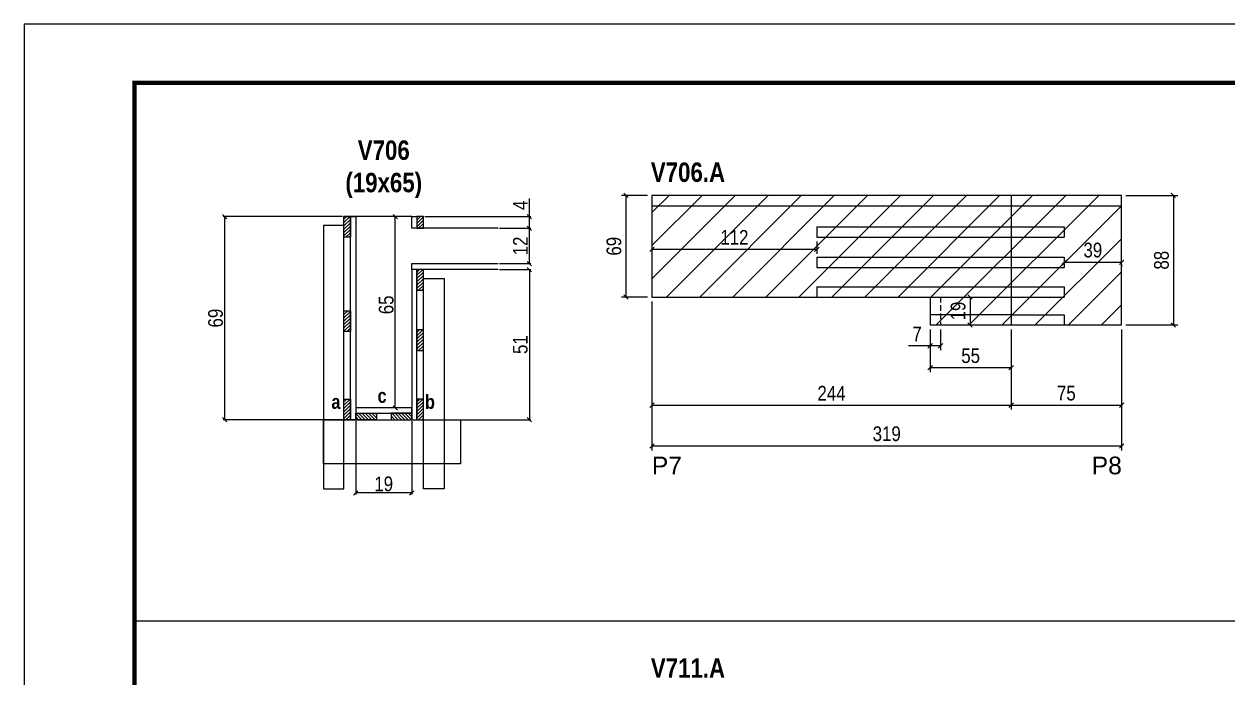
# Model space of a CAD drawing. Extents: x 3309 to 9563, y -2522 to 14608.
# Drawn here: x 8078 to 8896, y 13015 to 13459 of the extents above; entities that cross this region are included whole.
import ezdxf

# ---------------------------------------------------------------- set-up
doc = ezdxf.new("R2010")
doc.units = 0
doc.header["$PDMODE"] = 35
doc.header["$PDSIZE"] = -10
doc.linetypes.add('DASHED', pattern=[0.75, 0.5, -0.25])
doc.linetypes.add('HIDDEN', pattern=[0.375, 0.25, -0.125])
for name, color, linetype in [('5', 5, 'Continuous'), ('COTA', 241, 'Continuous'), ('detalhes', 4, 'Continuous'), ('NOMENCLATURA', 7, 'Continuous'), ('Painéis', 200, 'Continuous'), ('SARR_2.2x7', 40, 'Continuous'), ('SARR_3.5x7', 81, 'Continuous')]:
    doc.layers.add(name, color=color, linetype=linetype)
for name, color, linetype, lineweight in [('CONCRETO', 251, 'Continuous', 25), ('Folhas', 255, 'Continuous', 9), ('Hachura', 251, 'Continuous', 9), ('SARRAFO DE PRESSAO', 251, 'DASHED', 9)]:
    doc.layers.add(name, color=color, linetype=linetype, lineweight=lineweight)
doc.styles.add('COTA TECNICA', font='techl___.ttf', dxfattribs={"height": 10})
doc.styles.add('COTA TECNICA 2X', font='techl___.ttf', dxfattribs={"height": 10})
doc.styles.get("Standard").update_dxf_attribs({"font": 'arial.ttf'})
doc.styles.add('TECNICA', font='techb___.ttf', dxfattribs={"height": 10})
doc.dimstyles.new('PAINEL', dxfattribs={"dimtxt": 10, "dimasz": 3, "dimexe": 3, "dimexo": 3, "dimgap": 3, "dimtad": 1, "dimdec": 1, "dimzin": 12, "dimdsep": 46, "dimtxsty": 'COTA TECNICA', "dimblk1": 'OBLIQUE', "dimblk2": 'OBLIQUE', "dimsah": 1, "dimcen": 0.9, "dimclrd": 4, "dimclre": 4, "dimclrt": 240, "dimadec": 1, "dimazin": 3, "dimtfac": 1, "dimtdec": 1, "dimtmove": 0, "dimatfit": 3, "dimfxl": 1, "dimtolj": 1, "dimtzin": 12, "dimarcsym": 0})
doc.dimstyles.new('SECAO', dxfattribs={"dimscale": 0.333333, "dimtxt": 5, "dimasz": 9, "dimexe": 3, "dimexo": 3, "dimgap": 3, "dimtad": 1, "dimdec": 1, "dimlfac": 0.5, "dimzin": 12, "dimdsep": 46, "dimtxsty": 'COTA TECNICA 2X', "dimblk1": 'OBLIQUE', "dimblk2": 'OBLIQUE', "dimsah": 1, "dimcen": 0.9, "dimclrd": 4, "dimclre": 4, "dimclrt": 240, "dimadec": 1, "dimazin": 3, "dimtfac": 1, "dimtdec": 1, "dimtmove": 0, "dimatfit": 3, "dimfxl": 1, "dimtolj": 1, "dimtzin": 12, "dimarcsym": 0})
pattern_1 = [(135, (41538.6903, -110321.6276), (-1.122532015, -1.122532015), [])]
pattern_2 = [(45, (-115217.018, -20030.9966), (-1.122532015, 1.122532015), [])]

# ---------------------------------------------------------------- blocks, each defined once
blk = doc.blocks.new('9999999999')
at = {"layer": 'Folhas'}
blk.add_lwpolyline([(98138.98, 34190.21), (99623.98, 34190.21), (99623.98, 35240.21), (98138.98, 35240.21)], close=True, dxfattribs=at)
at = {"layer": 'Folhas', "color": 30, "const_width": 3}
blk.add_lwpolyline([(98213.98, 34230.21), (99583.98, 34230.21), (99583.98, 35200.21), (98213.98, 35200.21)], close=True, dxfattribs=at)
blk = doc.blocks.new('_Oblique')
at = {"color": 0, "linetype": 'ByBlock', "lineweight": -2}
blk.add_line((-0.5, -0.5), (0.5, 0.5), dxfattribs=at)
blk = doc.blocks.new('*D166')
at = {"layer": 'COTA', "color": 4, "lineweight": -2, "transparency": 16777216}
for p, q in [((8501.33, 13342.87), (8483.69, 13342.87)), ((8486.69, 13342.87), (8486.69, 13273.87)), ((8501.33, 13273.87), (8483.69, 13273.87))]:
    blk.add_line(p, q, dxfattribs=at)
at = {"layer": 'Defpoints', "color": 0, "transparency": 16777216}
for p in [(8504.33, 13342.87), (8486.69, 13273.87), (8504.33, 13273.87)]:
    blk.add_point(p, dxfattribs=at)
at = {"layer": 'COTA', "color": 4, "lineweight": -2, "transparency": 16777216, "xscale": 3, "yscale": 3, "zscale": 3}
for p, rotation in [((8486.69, 13342.87), 90), ((8486.69, 13273.87), 270)]:
    blk.add_blockref('_Oblique', p, dxfattribs=dict(at, rotation=rotation))
at = {"layer": 'COTA', "color": 240, "transparency": 16777216, "insert": (8478.56, 13308.37), "char_height": 10, "attachment_point": 5, "rotation": 90, "style": 'COTA TECNICA'}
blk.add_mtext('\\A1;69', dxfattribs=at)
blk = doc.blocks.new('*D167')
at = {"layer": 'COTA', "color": 4, "lineweight": -2, "transparency": 16777216}
for p, q in [((8504.33, 13306.32), (8616.33, 13306.32)), ((8504.33, 13305.37), (8504.33, 13303.32)), ((8616.33, 13311.56), (8616.33, 13303.32))]:
    blk.add_line(p, q, dxfattribs=at)
at = {"layer": 'Defpoints', "color": 0, "transparency": 16777216}
for p in [(8616.33, 13314.56), (8504.33, 13308.37), (8616.33, 13306.32)]:
    blk.add_point(p, dxfattribs=at)
at = {"layer": 'COTA', "color": 4, "lineweight": -2, "transparency": 16777216, "xscale": 3, "yscale": 3, "zscale": 3, "rotation": 180}
blk.add_blockref('_Oblique', (8504.33, 13306.32), dxfattribs=at)
at = {"layer": 'COTA', "color": 4, "lineweight": -2, "transparency": 16777216, "xscale": 3, "yscale": 3, "zscale": 3}
blk.add_blockref('_Oblique', (8616.33, 13306.32), dxfattribs=at)
at = {"layer": 'COTA', "color": 240, "transparency": 16777216, "insert": (8560.33, 13314.38), "char_height": 10, "attachment_point": 5, "style": 'COTA TECNICA'}
blk.add_mtext('\\A1;112', dxfattribs=at)
blk = doc.blocks.new('*D168')
at = {"layer": 'COTA', "color": 4, "lineweight": -2, "transparency": 16777216}
for p, q in [((8504.33, 13270.87), (8504.33, 13197.41)), ((8748.33, 13251.87), (8748.33, 13197.41)), ((8504.33, 13200.41), (8748.33, 13200.41))]:
    blk.add_line(p, q, dxfattribs=at)
at = {"layer": 'Defpoints', "color": 0, "transparency": 16777216}
for p in [(8504.33, 13273.87), (8748.33, 13254.87), (8748.33, 13200.41)]:
    blk.add_point(p, dxfattribs=at)
at = {"layer": 'COTA', "color": 4, "lineweight": -2, "transparency": 16777216, "xscale": 3, "yscale": 3, "zscale": 3, "rotation": 180}
blk.add_blockref('_Oblique', (8504.33, 13200.41), dxfattribs=at)
at = {"layer": 'COTA', "color": 4, "lineweight": -2, "transparency": 16777216, "xscale": 3, "yscale": 3, "zscale": 3}
blk.add_blockref('_Oblique', (8748.33, 13200.41), dxfattribs=at)
at = {"layer": 'COTA', "color": 240, "transparency": 16777216, "insert": (8626.33, 13208.49), "char_height": 10, "attachment_point": 5, "style": 'COTA TECNICA'}
blk.add_mtext('\\A1;244', dxfattribs=at)
blk = doc.blocks.new('*D169')
at = {"layer": 'COTA', "color": 4, "lineweight": -2, "transparency": 16777216}
for p, q in [((8748.33, 13251.87), (8748.33, 13197.41)), ((8823.33, 13251.87), (8823.33, 13197.41)), ((8748.33, 13200.41), (8823.33, 13200.41))]:
    blk.add_line(p, q, dxfattribs=at)
at = {"layer": 'Defpoints', "color": 0, "transparency": 16777216}
for p in [(8748.33, 13254.87), (8823.33, 13254.87), (8823.33, 13200.41)]:
    blk.add_point(p, dxfattribs=at)
at = {"layer": 'COTA', "color": 4, "lineweight": -2, "transparency": 16777216, "xscale": 3, "yscale": 3, "zscale": 3, "rotation": 180}
blk.add_blockref('_Oblique', (8748.33, 13200.41), dxfattribs=at)
at = {"layer": 'COTA', "color": 4, "lineweight": -2, "transparency": 16777216, "xscale": 3, "yscale": 3, "zscale": 3}
blk.add_blockref('_Oblique', (8823.33, 13200.41), dxfattribs=at)
at = {"layer": 'COTA', "color": 240, "transparency": 16777216, "insert": (8785.83, 13208.52), "char_height": 10, "attachment_point": 5, "style": 'COTA TECNICA'}
blk.add_mtext('\\A1;75', dxfattribs=at)
blk = doc.blocks.new('*D170')
at = {"layer": 'COTA', "color": 4, "lineweight": -2, "transparency": 16777216}
for p, q in [((8693.33, 13251.87), (8693.33, 13237.73)), ((8700.33, 13251.87), (8700.33, 13237.73)), ((8693.33, 13240.73), (8678.6, 13240.73)), ((8700.33, 13240.73), (8693.33, 13240.73))]:
    blk.add_line(p, q, dxfattribs=at)
at = {"layer": 'Defpoints', "color": 0, "transparency": 16777216}
for p in [(8693.33, 13254.87), (8700.33, 13254.87), (8693.33, 13240.73)]:
    blk.add_point(p, dxfattribs=at)
at = {"layer": 'COTA', "color": 4, "lineweight": -2, "transparency": 16777216, "xscale": 3, "yscale": 3, "zscale": 3, "rotation": 180}
blk.add_blockref('_Oblique', (8693.33, 13240.73), dxfattribs=at)
at = {"layer": 'COTA', "color": 4, "lineweight": -2, "transparency": 16777216, "xscale": 3, "yscale": 3, "zscale": 3}
blk.add_blockref('_Oblique', (8700.33, 13240.73), dxfattribs=at)
at = {"layer": 'COTA', "color": 240, "transparency": 16777216, "insert": (8684.46, 13248.8), "char_height": 10, "attachment_point": 5, "style": 'COTA TECNICA'}
blk.add_mtext('\\A1;7', dxfattribs=at)
blk = doc.blocks.new('*D171')
at = {"layer": 'COTA', "color": 4, "lineweight": -2, "transparency": 16777216}
for p, q in [((8693.33, 13251.87), (8693.33, 13222.89)), ((8748.33, 13251.87), (8748.33, 13222.89)), ((8693.33, 13225.89), (8748.33, 13225.89))]:
    blk.add_line(p, q, dxfattribs=at)
at = {"layer": 'Defpoints', "color": 0, "transparency": 16777216}
for p in [(8693.33, 13254.87), (8748.33, 13254.87), (8748.33, 13225.89)]:
    blk.add_point(p, dxfattribs=at)
at = {"layer": 'COTA', "color": 4, "lineweight": -2, "transparency": 16777216, "xscale": 3, "yscale": 3, "zscale": 3, "rotation": 180}
blk.add_blockref('_Oblique', (8693.33, 13225.89), dxfattribs=at)
at = {"layer": 'COTA', "color": 4, "lineweight": -2, "transparency": 16777216, "xscale": 3, "yscale": 3, "zscale": 3}
blk.add_blockref('_Oblique', (8748.33, 13225.89), dxfattribs=at)
at = {"layer": 'COTA', "color": 240, "transparency": 16777216, "insert": (8720.83, 13234), "char_height": 10, "attachment_point": 5, "style": 'COTA TECNICA'}
blk.add_mtext('\\A1;55', dxfattribs=at)
blk = doc.blocks.new('*D172')
at = {"layer": 'COTA', "color": 4, "lineweight": -2, "transparency": 16777216}
for p, q in [((8784.33, 13300.43), (8784.33, 13300.47)), ((8784.33, 13297.47), (8823.33, 13297.47)), ((8823.33, 13295.87), (8823.33, 13294.47))]:
    blk.add_line(p, q, dxfattribs=at)
at = {"layer": 'Defpoints', "color": 0, "transparency": 16777216}
for p in [(8784.33, 13297.43), (8823.33, 13298.87), (8823.33, 13297.47)]:
    blk.add_point(p, dxfattribs=at)
at = {"layer": 'COTA', "color": 4, "lineweight": -2, "transparency": 16777216, "xscale": 3, "yscale": 3, "zscale": 3, "rotation": 180}
blk.add_blockref('_Oblique', (8784.33, 13297.47), dxfattribs=at)
at = {"layer": 'COTA', "color": 4, "lineweight": -2, "transparency": 16777216, "xscale": 3, "yscale": 3, "zscale": 3}
blk.add_blockref('_Oblique', (8823.33, 13297.47), dxfattribs=at)
at = {"layer": 'COTA', "color": 240, "transparency": 16777216, "insert": (8803.83, 13305.72), "char_height": 10, "attachment_point": 5, "style": 'COTA TECNICA'}
blk.add_mtext('\\A1;39', dxfattribs=at)
blk = doc.blocks.new('*D173')
at = {"layer": 'COTA', "color": 4, "lineweight": -2, "transparency": 16777216}
for p, q in [((8504.33, 13270.87), (8504.33, 13169.69)), ((8823.33, 13251.87), (8823.33, 13169.69)), ((8504.33, 13172.69), (8823.33, 13172.69))]:
    blk.add_line(p, q, dxfattribs=at)
at = {"layer": 'Defpoints', "color": 0, "transparency": 16777216}
for p in [(8504.33, 13273.87), (8823.33, 13254.87), (8823.33, 13172.69)]:
    blk.add_point(p, dxfattribs=at)
at = {"layer": 'COTA', "color": 4, "lineweight": -2, "transparency": 16777216, "xscale": 3, "yscale": 3, "zscale": 3, "rotation": 180}
blk.add_blockref('_Oblique', (8504.33, 13172.69), dxfattribs=at)
at = {"layer": 'COTA', "color": 4, "lineweight": -2, "transparency": 16777216, "xscale": 3, "yscale": 3, "zscale": 3}
blk.add_blockref('_Oblique', (8823.33, 13172.69), dxfattribs=at)
at = {"layer": 'COTA', "color": 240, "transparency": 16777216, "insert": (8663.83, 13180.94), "char_height": 10, "attachment_point": 5, "style": 'COTA TECNICA'}
blk.add_mtext('\\A1;319', dxfattribs=at)
blk = doc.blocks.new('*D174')
at = {"layer": 'COTA', "color": 4, "lineweight": -2, "transparency": 16777216}
for p, q in [((8826.33, 13342.87), (8861.57, 13342.87)), ((8858.57, 13342.87), (8858.57, 13254.87)), ((8826.33, 13254.87), (8861.57, 13254.87))]:
    blk.add_line(p, q, dxfattribs=at)
at = {"layer": 'Defpoints', "color": 0, "transparency": 16777216}
for p in [(8823.33, 13342.87), (8823.33, 13254.87), (8858.57, 13254.87)]:
    blk.add_point(p, dxfattribs=at)
at = {"layer": 'COTA', "color": 4, "lineweight": -2, "transparency": 16777216, "xscale": 3, "yscale": 3, "zscale": 3}
for p, rotation in [((8858.57, 13342.87), 90), ((8858.57, 13254.87), 270)]:
    blk.add_blockref('_Oblique', p, dxfattribs=dict(at, rotation=rotation))
at = {"layer": 'COTA', "color": 240, "transparency": 16777216, "insert": (8850.47, 13298.87), "char_height": 10, "attachment_point": 5, "rotation": 90, "style": 'COTA TECNICA'}
blk.add_mtext('\\A1;88', dxfattribs=at)
blk = doc.blocks.new('*D177')
at = {"layer": 'COTA', "color": 4, "lineweight": -2, "transparency": 16777216}
for p, q in [((8703.33, 13273.87), (8723.44, 13273.87)), ((8720.44, 13273.87), (8720.44, 13254.87)), ((8703.33, 13254.87), (8723.44, 13254.87))]:
    blk.add_line(p, q, dxfattribs=at)
at = {"layer": 'Defpoints', "color": 0, "transparency": 16777216}
for p in [(8700.33, 13273.87), (8700.33, 13254.87), (8720.44, 13254.87)]:
    blk.add_point(p, dxfattribs=at)
at = {"layer": 'COTA', "color": 4, "lineweight": -2, "transparency": 16777216, "xscale": 3, "yscale": 3, "zscale": 3}
for p, rotation in [((8720.44, 13273.87), 90), ((8720.44, 13254.87), 270)]:
    blk.add_blockref('_Oblique', p, dxfattribs=dict(at, rotation=rotation))
at = {"layer": 'COTA', "color": 240, "transparency": 16777216, "insert": (8712.35, 13264.37), "char_height": 10, "attachment_point": 5, "rotation": 90, "style": 'COTA TECNICA'}
blk.add_mtext('\\A1;19', dxfattribs=at)
blk = doc.blocks.new('*D269')
at = {"layer": 'COTA', "color": 4, "lineweight": -2, "transparency": 16777216}
for p, q in [((8303.15, 13189.54), (8303.15, 13139.79)), ((8341.15, 13189.54), (8341.15, 13139.79)), ((8341.15, 13140.79), (8303.15, 13140.79))]:
    blk.add_line(p, q, dxfattribs=at)
at = {"layer": 'Defpoints', "color": 0, "transparency": 16777216}
for p in [(8303.15, 13190.54), (8341.15, 13190.54), (8303.15, 13140.79)]:
    blk.add_point(p, dxfattribs=at)
at = {"layer": 'COTA', "color": 4, "lineweight": -2, "transparency": 16777216, "xscale": 3, "yscale": 3, "zscale": 3, "rotation": 180}
blk.add_blockref('_Oblique', (8303.15, 13140.79), dxfattribs=at)
at = {"layer": 'COTA', "color": 4, "lineweight": -2, "transparency": 16777216, "xscale": 3, "yscale": 3, "zscale": 3}
blk.add_blockref('_Oblique', (8341.15, 13140.79), dxfattribs=at)
at = {"layer": 'COTA', "color": 240, "transparency": 16777216, "insert": (8322.15, 13146.88), "char_height": 10, "attachment_point": 5, "style": 'COTA TECNICA 2X'}
blk.add_mtext('\\A1;19', dxfattribs=at)
blk = doc.blocks.new('*D270')
at = {"layer": 'COTA', "color": 4, "lineweight": -2, "transparency": 16777216}
for p, q in [((8294.15, 13328.54), (8213.1, 13328.54)), ((8214.1, 13328.54), (8214.1, 13190.54)), ((8294.15, 13190.54), (8213.1, 13190.54))]:
    blk.add_line(p, q, dxfattribs=at)
at = {"layer": 'Defpoints', "color": 0, "transparency": 16777216}
for p in [(8295.15, 13328.54, 0), (8214.1, 13190.54), (8295.15, 13190.54, 0)]:
    blk.add_point(p, dxfattribs=at)
at = {"layer": 'COTA', "color": 4, "lineweight": -2, "transparency": 16777216, "xscale": 3, "yscale": 3, "zscale": 3}
for p, rotation in [((8214.1, 13328.54), 90), ((8214.1, 13190.54), 270)]:
    blk.add_blockref('_Oblique', p, dxfattribs=dict(at, rotation=rotation))
at = {"layer": 'COTA', "color": 240, "transparency": 16777216, "insert": (8207.97, 13259.54), "char_height": 10, "attachment_point": 5, "rotation": 90, "style": 'COTA TECNICA 2X'}
blk.add_mtext('\\A1;69', dxfattribs=at)
blk = doc.blocks.new('*D271')
at = {"layer": 'COTA', "color": 4, "lineweight": -2, "transparency": 16777216}
for p, q in [((8400.85, 13292.54), (8422.07, 13292.54)), ((8421.07, 13292.54), (8421.07, 13190.54)), ((8350.15, 13190.54), (8422.07, 13190.54))]:
    blk.add_line(p, q, dxfattribs=at)
at = {"layer": 'Defpoints', "color": 0, "transparency": 16777216}
for p in [(8399.85, 13292.54), (8349.15, 13190.54, 0), (8421.07, 13190.54)]:
    blk.add_point(p, dxfattribs=at)
at = {"layer": 'COTA', "color": 4, "lineweight": -2, "transparency": 16777216, "xscale": 3, "yscale": 3, "zscale": 3}
for p, rotation in [((8421.07, 13292.54), 90), ((8421.07, 13190.54), 270)]:
    blk.add_blockref('_Oblique', p, dxfattribs=dict(at, rotation=rotation))
at = {"layer": 'COTA', "color": 240, "transparency": 16777216, "insert": (8414.96, 13241.54), "char_height": 10, "attachment_point": 5, "rotation": 90, "style": 'COTA TECNICA 2X'}
blk.add_mtext('\\A1;51', dxfattribs=at)
blk = doc.blocks.new('*D272')
at = {"layer": 'COTA', "color": 4, "lineweight": -2, "transparency": 16777216}
for p, q in [((8330.15, 13328.54), (8328.98, 13328.54)), ((8329.98, 13198.54), (8329.98, 13328.54)), ((8340.15, 13198.54), (8328.98, 13198.54))]:
    blk.add_line(p, q, dxfattribs=at)
at = {"layer": 'Defpoints', "color": 0, "transparency": 16777216}
for p in [(8329.98, 13328.54), (8331.15, 13328.54), (8341.15, 13198.54)]:
    blk.add_point(p, dxfattribs=at)
at = {"layer": 'COTA', "color": 4, "lineweight": -2, "transparency": 16777216, "xscale": 3, "yscale": 3, "zscale": 3}
for p, rotation in [((8329.98, 13328.54), 90), ((8329.98, 13198.54), 270)]:
    blk.add_blockref('_Oblique', p, dxfattribs=dict(at, rotation=rotation))
at = {"layer": 'COTA', "color": 240, "transparency": 16777216, "insert": (8323.87, 13268.54), "char_height": 10, "attachment_point": 5, "rotation": 90, "style": 'COTA TECNICA 2X'}
blk.add_mtext('\\A1;65', dxfattribs=at)
blk = doc.blocks.new('*D273')
at = {"layer": 'COTA', "color": 4, "lineweight": -2, "transparency": 16777216}
for p, q in [((8400.85, 13320.54), (8422.07, 13320.54)), ((8421.07, 13296.54), (8421.07, 13320.54)), ((8400.85, 13296.54), (8422.07, 13296.54))]:
    blk.add_line(p, q, dxfattribs=at)
at = {"layer": 'Defpoints', "color": 0, "transparency": 16777216}
for p in [(8399.85, 13320.54), (8421.07, 13320.54), (8399.85, 13296.54)]:
    blk.add_point(p, dxfattribs=at)
at = {"layer": 'COTA', "color": 4, "lineweight": -2, "transparency": 16777216, "xscale": 3, "yscale": 3, "zscale": 3}
for p, rotation in [((8421.07, 13320.54), 90), ((8421.07, 13296.54), 270)]:
    blk.add_blockref('_Oblique', p, dxfattribs=dict(at, rotation=rotation))
at = {"layer": 'COTA', "color": 240, "transparency": 16777216, "insert": (8415.01, 13308.54), "char_height": 10, "attachment_point": 5, "rotation": 90, "style": 'COTA TECNICA 2X'}
blk.add_mtext('\\A1;12', dxfattribs=at)
blk = doc.blocks.new('*D274')
at = {"layer": 'COTA', "color": 4, "lineweight": -2, "transparency": 16777216}
for p, q in [((8421.07, 13328.54), (8421.07, 13340.78)), ((8350.15, 13328.54), (8422.07, 13328.54)), ((8421.07, 13320.54), (8421.07, 13328.54)), ((8400.85, 13320.54), (8422.07, 13320.54))]:
    blk.add_line(p, q, dxfattribs=at)
at = {"layer": 'Defpoints', "color": 0, "transparency": 16777216}
for p in [(8349.15, 13328.54), (8421.07, 13328.54), (8399.85, 13320.54)]:
    blk.add_point(p, dxfattribs=at)
at = {"layer": 'COTA', "color": 4, "lineweight": -2, "transparency": 16777216, "xscale": 3, "yscale": 3, "zscale": 3}
for p, rotation in [((8421.07, 13328.54), 90), ((8421.07, 13320.54), 270)]:
    blk.add_blockref('_Oblique', p, dxfattribs=dict(at, rotation=rotation))
at = {"layer": 'COTA', "color": 240, "transparency": 16777216, "insert": (8415, 13336.16), "char_height": 10, "attachment_point": 5, "rotation": 90, "style": 'COTA TECNICA 2X'}
blk.add_mtext('\\A1;4', dxfattribs=at)

msp = doc.modelspace()

# ---------------------------------------------------------------- hatches: boundary and pattern name
at = {"layer": 'Hachura', "linetype": 'ByBlock'}
h = msp.add_hatch(dxfattribs=at)
h.set_pattern_fill('ANSI31', color=256, scale=5)
h.paths.add_polyline_path([(8748.33, 13342.87), (8504.33, 13342.87), (8504.33, 13273.87), (8693.33, 13273.87), (8693.33, 13254.87), (8748.33, 13254.87)])
h.paths.add_polyline_path([(8823.33, 13342.87), (8748.33, 13342.87), (8748.33, 13254.87), (8823.33, 13254.87)])
h.paths.add_polyline_path([(9152.89, 13324.87), (9041.89, 13324.87), (9041.89, 13254.87), (9152.89, 13254.87)])
h.paths.add_polyline_path([(9242.89, 13324.87), (9152.89, 13324.87), (9152.89, 13273.87), (9242.89, 13273.87)])
h.paths.add_polyline_path([(9441.78, 13273.87), (9422.78, 13273.87), (9422.78, 13254.87), (9441.78, 13254.87)])
h.paths.add_polyline_path([(9242.89, 13342.87), (9041.89, 13342.87), (9041.89, 13338.87), (9242.89, 13338.87)])
at = {"layer": 'SARR_2.2x7'}
h = msp.add_hatch(dxfattribs=at)
h.set_pattern_fill('ANSI31', color=256, scale=0.5)
h.set_pattern_definition([(45, (-115217.018, -19906.9966), (-1.122532015, 1.122532015), [])])
h.paths.add_polyline_path([(8295.15, 13314.54), (8299.55, 13314.54), (8299.55, 13328.54), (8295.15, 13328.54)])
h = msp.add_hatch(dxfattribs=at)
h.set_pattern_fill('ANSI31', color=256, scale=0.5)
h.set_pattern_definition([(45, (-115217.018, -19900.9966), (-1.122532015, 1.122532015), [])])
h.paths.add_polyline_path([(8349.15, 13328.54), (8344.75, 13328.54), (8344.75, 13320.54), (8349.15, 13320.54)])
h = msp.add_hatch(dxfattribs=at)
h.set_pattern_fill('ANSI31', color=256, scale=0.5)
h.set_pattern_definition([(45, (-115217.018, -19942.9966), (-1.122532015, 1.122532015), [])])
h.paths.add_polyline_path([(8349.15, 13278.54), (8344.75, 13278.54), (8344.75, 13292.54), (8349.15, 13292.54)])
h = msp.add_hatch(dxfattribs=at)
h.set_pattern_fill('ANSI31', color=256, scale=0.5)
h.set_pattern_definition([(45, (-115266.618, -20014.6287), (-1.122532015, 1.122532015), [])])
h.paths.add_polyline_path([(8299.55, 13264.54), (8295.15, 13264.54), (8295.15, 13250.54), (8299.55, 13250.54)])
h = msp.add_hatch(dxfattribs=at)
h.set_pattern_fill('ANSI31', color=256, scale=0.5)
h.set_pattern_definition([(45, (-115217.018, -19983.9966), (-1.122532015, 1.122532015), [])])
h.paths.add_polyline_path([(8349.15, 13237.54), (8344.75, 13237.54), (8344.75, 13251.54), (8349.15, 13251.54)])
h = msp.add_hatch(dxfattribs=at)
h.set_pattern_fill('ANSI31', color=256, scale=0.5)
h.set_pattern_definition(pattern_2)
h.paths.add_polyline_path([(8295.15, 13190.54), (8299.55, 13190.54), (8299.55, 13204.54), (8295.15, 13204.54)])
h = msp.add_hatch(dxfattribs=at)
h.set_pattern_fill('ANSI31', color=256, scale=0.5)
h.set_pattern_definition(pattern_2)
h.paths.add_polyline_path([(8349.15, 13190.54), (8344.75, 13190.54), (8344.75, 13204.54), (8349.15, 13204.54)])
h = msp.add_hatch(dxfattribs=at)
h.set_pattern_fill('ANSI31', color=256, scale=0.5, angle=90)
h.set_pattern_definition(pattern_1)
h.paths.add_polyline_path([(8317.15, 13190.54), (8317.15, 13194.94), (8303.15, 13194.94), (8303.15, 13190.54)])
h = msp.add_hatch(dxfattribs=at)
h.set_pattern_fill('ANSI31', color=256, scale=0.5, angle=90)
h.set_pattern_definition(pattern_1)
h.paths.add_polyline_path([(8327.15, 13194.94), (8327.15, 13190.54), (8341.15, 13190.54), (8341.15, 13194.94)])

# ---------------------------------------------------------------- linework, layer by layer
at = {"layer": 'CONCRETO', "linetype": 'Continuous'}
for p, q in [((8341.15, 13328.54), (8295.15, 13328.54)), ((8399.85, 13320.54), (8341.15, 13320.54))]:
    msp.add_line(p, q, dxfattribs=at)
at = {"layer": 'COTA'}
for p, q in [((8784.33, 13321.56), (8784.33, 13314.56)), ((8784.33, 13300.93), (8784.33, 13293.93)), ((8784.33, 13280.87), (8784.33, 13273.87)), ((8693.33, 13273.87), (8748.33, 13273.87)), ((8784.33, 13261.87), (8784.33, 13254.87)), ((8152.87, 13053.86), (9522.87, 13053.86))]:
    msp.add_line(p, q, dxfattribs=at)
at = {"layer": 'Painéis', "linetype": 'ByBlock'}
for p, q in [((8823.33, 13342.87), (8504.33, 13342.87)), ((8504.33, 13342.87), (8504.33, 13273.87)), ((8748.33, 13342.87), (8748.33, 13254.87)), ((8823.33, 13254.87), (8823.33, 13342.87)), ((8504.33, 13273.87), (8693.33, 13273.87)), ((8693.33, 13273.87), (8693.33, 13254.87)), ((8693.33, 13254.87), (8823.33, 13254.87))]:
    msp.add_line(p, q, dxfattribs=at)
at = {"layer": 'Painéis', "linetype": 'Continuous'}
for points in [[(8299.55, 13190.54), (8299.55, 13328.54), (8303.15, 13328.54), (8303.15, 13190.54)], [(8344.75, 13320.54), (8341.15, 13320.54), (8341.15, 13328.54), (8344.75, 13328.54)], [(8344.75, 13190.54), (8344.75, 13292.54), (8341.15, 13292.54), (8341.15, 13190.54)], [(8341.15, 13198.54), (8303.15, 13198.54), (8303.15, 13194.94), (8341.15, 13194.94)]]:
    msp.add_lwpolyline(points, close=True, dxfattribs=at)
at = {"layer": 'Painéis', "linetype": 'Continuous', "elevation": 0}
msp.add_lwpolyline([(8399.85, 13292.54), (8341.15, 13292.54), (8341.15, 13296.54), (8399.85, 13296.54)], dxfattribs=at)
at = {"layer": 'SARR_2.2x7', "linetype": 'Continuous'}
for p, q in [((8504.33, 13335.87), (8748.33, 13335.87)), ((8748.33, 13335.87), (8823.33, 13335.87)), ((8616.33, 13321.56), (8748.33, 13321.56)), ((8616.33, 13321.56), (8616.33, 13314.56)), ((8748.33, 13321.56), (8784.33, 13321.56)), ((8616.33, 13314.56), (8748.33, 13314.56)), ((8748.33, 13314.56), (8784.33, 13314.56)), ((8616.33, 13300.93), (8748.33, 13300.93)), ((8616.33, 13300.93), (8616.33, 13293.93)), ((8748.33, 13300.93), (8784.33, 13300.93)), ((8616.33, 13293.93), (8748.33, 13293.93)), ((8748.33, 13293.93), (8784.33, 13293.93)), ((8616.33, 13280.87), (8748.33, 13280.87)), ((8616.33, 13280.87), (8616.33, 13273.87)), ((8748.33, 13280.87), (8784.33, 13280.87)), ((8748.33, 13273.87), (8784.33, 13273.87)), ((8748.33, 13261.87), (8693.33, 13261.87)), ((8748.33, 13261.87), (8784.33, 13261.87))]:
    msp.add_line(p, q, dxfattribs=at)
at = {"layer": 'SARR_2.2x7', "linetype": 'HIDDEN', "ltscale": 15}
msp.add_line((8700.33, 13273.87), (8700.33, 13254.87), dxfattribs=at)
at = {"layer": 'SARR_2.2x7'}
for points in [[(8299.55, 13328.54), (8299.55, 13314.54), (8295.15, 13314.54), (8295.15, 13328.54)], [(8344.75, 13328.54), (8344.75, 13320.54), (8349.15, 13320.54), (8349.15, 13328.54)], [(8344.75, 13292.54), (8344.75, 13278.54), (8349.15, 13278.54), (8349.15, 13292.54)], [(8295.15, 13250.54), (8295.15, 13264.54), (8299.55, 13264.54), (8299.55, 13250.54)], [(8344.75, 13251.54), (8344.75, 13237.54), (8349.15, 13237.54), (8349.15, 13251.54)], [(8299.55, 13204.54), (8299.55, 13190.54), (8295.15, 13190.54), (8295.15, 13204.54)], [(8344.75, 13204.54), (8344.75, 13190.54), (8349.15, 13190.54), (8349.15, 13204.54)], [(8303.15, 13194.94), (8317.15, 13194.94), (8317.15, 13190.54), (8303.15, 13190.54)], [(8341.15, 13194.94), (8327.15, 13194.94), (8327.15, 13190.54), (8341.15, 13190.54)]]:
    msp.add_lwpolyline(points, close=True, dxfattribs=at)
at = {"layer": 'SARR_3.5x7'}
for points in [[(8295.15, 13322.54), (8281.15, 13322.54), (8281.15, 13143.56), (8295.15, 13143.56)], [(8349.15, 13286.54), (8363.15, 13286.54), (8363.15, 13143.56), (8349.15, 13143.56)], [(8281.15, 13190.54), (8374.34, 13190.54), (8374.34, 13160.45), (8281.15, 13160.45)]]:
    msp.add_lwpolyline(points, close=True, dxfattribs=at)

# ---------------------------------------------------------------- block references
at = {"layer": 'SARRAFO DE PRESSAO', "color": 6, "linetype": 'ByBlock'}
msp.add_blockref('9999999999', (-90061.11, -21780.92), dxfattribs=at)

# ---------------------------------------------------------------- texts
at = {"layer": '5', "linetype": 'Continuous'}
for s, p in [('P7', (8504.26, 13153.45)), ('P8', (8803.05, 13153.45))]:
    msp.add_text(s, height=12, rotation=359.99996, dxfattribs=at).set_placement(p)
at = {"layer": 'detalhes', "style": 'TECNICA'}
for s, p in [('c', (8317.99, 13202.01)), ('b', (8350.19, 13197.89)), ('a', (8286.63, 13197.9))]:
    msp.add_text(s, height=9.6, dxfattribs=at).set_placement(p)
at = {"layer": 'NOMENCLATURA', "style": 'TECNICA'}
for s, p in [('V706.A', (8503.61, 13352.06)), ('V711.A', (8503.61, 13015.25))]:
    msp.add_text(s, height=13.2, dxfattribs=at).set_placement(p)
at = {"layer": 'NOMENCLATURA', "insert": (8322.18, 13380.24), "char_height": 13.2, "attachment_point": 2, "style": 'TECNICA'}
msp.add_mtext_dynamic_manual_height_columns('V706\\P(19x65)', width=300.2766, gutter_width=1, heights=[0], dxfattribs=at)

# ---------------------------------------------------------------- dimensions: what is measured, and where the dimension line sits
at = {"layer": 'COTA'}
for base, p1, p2, dimstyle, picture, middle in [((8421.07, 13328.54), (8399.85, 13320.54), (8349.15, 13328.54), 'SECAO', '*D274', (8415, 13336.16)), ((8486.69, 13273.87), (8504.33, 13342.87), (8504.33, 13273.87), 'PAINEL', '*D166', (8478.56, 13308.37)), ((8858.57, 13254.87), (8823.33, 13342.87), (8823.33, 13254.87), 'PAINEL', '*D174', (8850.47, 13298.87)), ((8214.1, 13190.54, 0), (8295.15, 13328.54), (8295.15, 13190.54), 'SECAO', '*D270', (8207.97, 13259.54, 0)), ((8421.07, 13320.54), (8399.85, 13296.54), (8399.85, 13320.54), 'SECAO', '*D273', (8415.01, 13308.54)), ((8421.07, 13190.54, 0), (8399.85, 13292.54), (8349.15, 13190.54), 'SECAO', '*D271', (8414.96, 13241.54, 0)), ((8720.44, 13254.87), (8700.33, 13273.87), (8700.33, 13254.87), 'PAINEL', '*D177', (8712.35, 13264.37))]:
    dim = msp.add_linear_dim(base=base, p1=p1, p2=p2, angle=90, dimstyle=dimstyle, dxfattribs=at)
    dim.commit()
    dim.dimension.update_dxf_attribs({"geometry": picture, "text_midpoint": middle})
for base, p1, p2, angle, picture, middle in [((8329.98, 13328.54), (8341.15, 13198.54), (8331.15, 13328.54), 90, '*D272', (8329.98, 13268.54)), ((8303.15, 13140.79), (8341.15, 13190.54), (8303.15, 13190.54), 180, '*D269', (8322.15, 13140.79))]:
    dim = msp.add_linear_dim(base=base, p1=p1, p2=p2, angle=angle, dimstyle='SECAO', dxfattribs=at)
    dim.commit()
    dim.dimension.update_dxf_attribs({"geometry": picture, "text_midpoint": middle, "dimtype": 160})
for base, p1, p2, picture, middle in [((8616.33, 13306.32), (8504.33, 13308.37), (8616.33, 13314.56), '*D167', (8560.33, 13314.38)), ((8823.33, 13297.47), (8784.33, 13297.43), (8823.33, 13298.87), '*D172', (8803.83, 13305.72)), ((8748.33, 13200.41), (8504.33, 13273.87), (8748.33, 13254.87), '*D168', (8626.33, 13208.49)), ((8823.33, 13172.69), (8504.33, 13273.87), (8823.33, 13254.87), '*D173', (8663.83, 13180.94)), ((8693.33, 13240.73), (8700.33, 13254.87), (8693.33, 13254.87), '*D170', (8684.46, 13248.8)), ((8748.33, 13225.89), (8693.33, 13254.87), (8748.33, 13254.87), '*D171', (8720.83, 13234))]:
    dim = msp.add_linear_dim(base=base, p1=p1, p2=p2, dimstyle='PAINEL', dxfattribs=at)
    dim.commit()
    dim.dimension.update_dxf_attribs({"geometry": picture, "text_midpoint": middle})
dim = msp.add_linear_dim(base=(8823.33, 13200.41), p1=(8748.33, 13254.87), p2=(8823.33, 13254.87), dimstyle='PAINEL', override={"dimtmove": 1}, dxfattribs=at)
dim.commit()
dim.dimension.update_dxf_attribs({"geometry": '*D169', "text_midpoint": (8785.83, 13208.52)})

doc.saveas('drawing.dxf')
